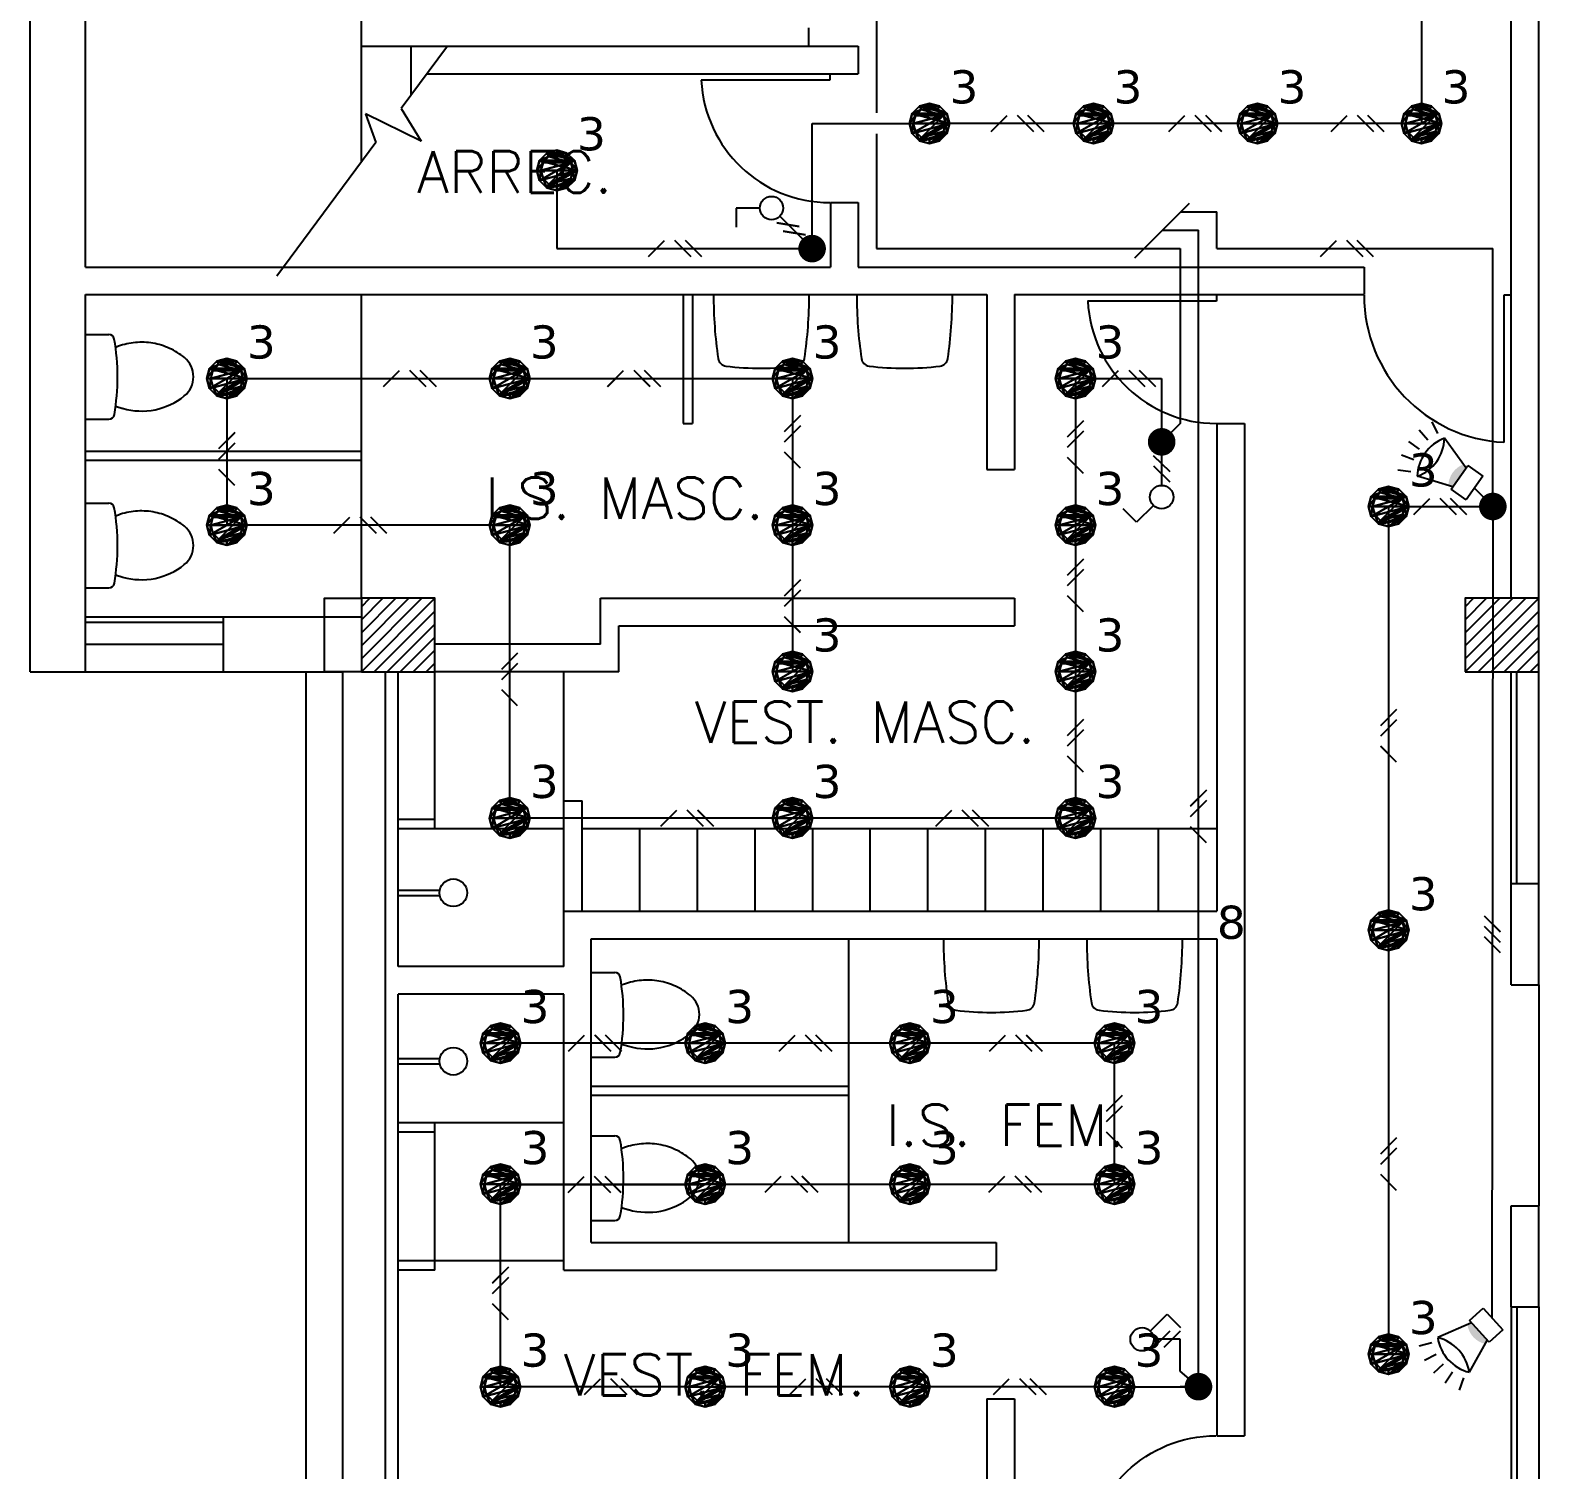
# Model space of a CAD drawing. Extents: x -8 to 729, y -363 to 534.
# Drawn here: x 393.83 to 402.03, y 18.32 to 26.14 of the extents above; entities that cross this region are included whole.
import ezdxf

# ---------------------------------------------------------------- set-up
doc = ezdxf.new("R2010")
doc.units = 0
doc.header["$LTSCALE"] = 0.8
doc.header["$MEASUREMENT"] = 0
doc.linetypes.add('HIDDEN', pattern=[0.375, 0.25, -0.125])
doc.layers.get('0').update_dxf_attribs({"color": 3, "linetype": 'CONTINUOUS'})
for name, color, linetype in [('0_FIOS', 3, 'CONTINUOUS'), ('0_ligações', 10, 'CONTINUOUS'), ('Desenho base', 7, 'CONTINUOUS'), ('FILAMENTOS', 4, 'CONTINUOUS'), ('ilum', 2, 'CONTINUOUS'), ('iluminação', 2, 'CONTINUOUS'), ('INTRR', 4, 'CONTINUOUS')]:
    doc.layers.add(name, color=color, linetype=linetype)
for name, color, linetype, true_color in [('DLX_BLD0_LUM', 7, 'CONTINUOUS', 0xffd400), ('DLX_BLD0_LUMKEY_IDX', 7, 'CONTINUOUS', 0x969696), ('DLX_BLD0_RESKEY_IDX', 7, 'CONTINUOUS', 0x707070)]:
    doc.layers.add(name, color=color, linetype=linetype, true_color=true_color)
doc.styles.add('ROMANS', font='romans', dxfattribs={"width": 0.9})
doc.styles.add('TableTextStyle', font='')
doc.styles.get('TableTextStyle').set_extended_font_data('VERDANA.TTF')

# ---------------------------------------------------------------- blocks, each defined once
blk = doc.blocks.new('PE')
for p, q in [((5, 0), (5, 100)), ((0, 0), (5, 0))]:
    blk.add_line(p, q)
blk.add_arc((0, 0), 100, 0, 87.134)
blk = doc.blocks.new('PD')
for p, q in [((-5, 0), (-5, 100)), ((0, 0), (-5, 0))]:
    blk.add_line(p, q)
blk.add_arc((0, 0), 100, 92.866, 180)
blk = doc.blocks.new('*X24')
at = {"color": 0}
for p, q in [((15.8, 29.8007), (16.1993, 30.2)), ((15.8, 29.8714), (16.1286, 30.2)), ((15.8, 29.9421), (16.0579, 30.2)), ((15.8, 30.0128), (15.9872, 30.2)), ((15.8, 30.0836), (15.9164, 30.2)), ((15.8, 30.1543), (15.8457, 30.2)), ((15.87, 29.8), (16.2, 30.13)), ((15.9407, 29.8), (16.2, 30.0593)), ((16.0114, 29.8), (16.2, 29.9886)), ((16.0821, 29.8), (16.2, 29.9179)), ((16.1528, 29.8), (16.2, 29.8472))]:
    blk.add_line(p, q, dxfattribs=at)
blk = doc.blocks.new('7369_2_0')
mesh = blk.add_polyface()
corners = [(-0.0875, 0, -0.03), (0.0758, 0.0437, -0.03), (-0.0758, -0.0437, -0.03), (0, -0.0875, -0.03), (0.0758, -0.0437, -0.03), (0.0437, -0.0758, -0.03), (-0.0437, -0.0758, -0.03), (0.0758, -0.0437, -0.03), (0, -0.0875, -0.03), (-0.0437, -0.0758, -0.03), (0.0875, 0, -0.03), (0.0758, -0.0437, -0.03), (-0.0437, -0.0758, -0.03), (0.0758, 0.0437, -0.03), (0.0875, 0, -0.03), (-0.0758, -0.0437, -0.03), (0.0758, 0.0437, -0.03), (-0.0437, -0.0758, -0.03), (-0.0758, 0.0437, -0.03), (0.0758, 0.0437, -0.03), (-0.0875, 0, -0.03), (-0.0437, 0.0758, -0.03), (0.0758, 0.0437, -0.03), (-0.0758, 0.0437, -0.03), (-0.0437, 0.0758, -0.03), (0.0437, 0.0758, -0.03), (0.0758, 0.0437, -0.03), (0.0437, 0.0758, -0.03), (-0.0437, 0.0758, -0.03), (0, 0.0875, -0.03)]
mesh.append_faces([[corners[k] for k in face] for face in [(0, 1, 2), (3, 4, 5), (6, 7, 8), (9, 10, 11), (12, 13, 14), (15, 16, 17), (18, 19, 20), (21, 22, 23), (24, 25, 26), (27, 28, 29)]])
blk = doc.blocks.new('7369_2_1')
mesh = blk.add_polyface()
corners = [(0.0944, -0.0545), (0.109, 0, -0.03), (0.109, 0), (0.109, 0, -0.03), (0.0944, -0.0545), (0.0944, -0.0545, -0.03), (0.109, 0), (0.0944, 0.0545, -0.03), (0.0944, 0.0545), (0.0944, 0.0545, -0.03), (0.109, 0), (0.109, 0, -0.03), (0.0944, 0.0545), (0.0545, 0.0944, -0.03), (0.0545, 0.0944), (0.0545, 0.0944, -0.03), (0.0944, 0.0545), (0.0944, 0.0545, -0.03), (0.0545, 0.0944), (0, 0.109, -0.03), (0, 0.109), (0, 0.109, -0.03), (0.0545, 0.0944), (0.0545, 0.0944, -0.03), (0, 0.109), (-0.0545, 0.0944, -0.03), (-0.0545, 0.0944), (-0.0545, 0.0944, -0.03), (0, 0.109), (0, 0.109, -0.03), (-0.0545, 0.0944), (-0.0944, 0.0545, -0.03), (-0.0944, 0.0545), (-0.0944, 0.0545, -0.03), (-0.0545, 0.0944), (-0.0545, 0.0944, -0.03), (-0.0944, 0.0545), (-0.109, 0, -0.03), (-0.109, 0), (-0.109, 0, -0.03), (-0.0944, 0.0545), (-0.0944, 0.0545, -0.03), (-0.109, 0), (-0.0944, -0.0545, -0.03), (-0.0944, -0.0545), (-0.0944, -0.0545, -0.03), (-0.109, 0), (-0.109, 0, -0.03), (-0.0944, -0.0545), (-0.0545, -0.0944, -0.03), (-0.0545, -0.0944), (-0.0545, -0.0944, -0.03), (-0.0944, -0.0545), (-0.0944, -0.0545, -0.03), (-0.0545, -0.0944), (0, -0.109, -0.03), (0, -0.109), (0, -0.109, -0.03), (-0.0545, -0.0944), (-0.0545, -0.0944, -0.03), (0, -0.109), (0.0545, -0.0944, -0.03), (0.0545, -0.0944), (0.0545, -0.0944, -0.03), (0, -0.109), (0, -0.109, -0.03), (0.0545, -0.0944), (0.0944, -0.0545, -0.03), (0.0944, -0.0545), (0.0944, -0.0545, -0.03), (0.0545, -0.0944), (0.0545, -0.0944, -0.03), (0.0944, -0.0545, -0.03), (0.0875, 0, -0.03), (0.109, 0, -0.03), (0.0437, 0.0758, -0.03), (0, 0.109, -0.03), (0.0545, 0.0944, -0.03), (0, 0.0875, -0.03), (0, 0.109, -0.03), (0.0437, 0.0758, -0.03), (0, 0.0875, -0.03), (-0.0545, 0.0944, -0.03), (0, 0.109, -0.03), (-0.0437, 0.0758, -0.03), (-0.0545, 0.0944, -0.03), (0, 0.0875, -0.03), (-0.0437, 0.0758, -0.03), (-0.0944, 0.0545, -0.03), (-0.0545, 0.0944, -0.03), (-0.0758, 0.0437, -0.03), (-0.0944, 0.0545, -0.03), (-0.0437, 0.0758, -0.03), (-0.0758, 0.0437, -0.03), (-0.109, 0, -0.03), (-0.0944, 0.0545, -0.03), (-0.0875, 0, -0.03), (-0.109, 0, -0.03), (-0.0758, 0.0437, -0.03), (-0.0875, 0, -0.03), (-0.0944, -0.0545, -0.03), (-0.109, 0, -0.03), (-0.0758, -0.0437, -0.03), (-0.0944, -0.0545, -0.03), (-0.0875, 0, -0.03), (-0.0758, -0.0437, -0.03), (-0.0545, -0.0944, -0.03), (-0.0944, -0.0545, -0.03), (-0.0437, -0.0758, -0.03), (-0.0545, -0.0944, -0.03), (-0.0758, -0.0437, -0.03), (0.0944, 0.0545, -0.03), (0.0437, 0.0758, -0.03), (0.0545, 0.0944, -0.03), (0.0944, 0.0545, -0.03), (0.0758, 0.0437, -0.03), (0.0437, 0.0758, -0.03), (0.109, 0, -0.03), (0.0758, 0.0437, -0.03), (0.0944, 0.0545, -0.03), (0.109, 0, -0.03), (0.0875, 0, -0.03), (0.0758, 0.0437, -0.03), (0.0944, -0.0545, -0.03), (0.0758, -0.0437, -0.03), (0.0875, 0, -0.03), (0.0545, -0.0944, -0.03), (0.0758, -0.0437, -0.03), (0.0944, -0.0545, -0.03), (0.0545, -0.0944, -0.03), (0.0437, -0.0758, -0.03), (0.0758, -0.0437, -0.03), (0, -0.109, -0.03), (0.0437, -0.0758, -0.03), (0.0545, -0.0944, -0.03), (0, -0.109, -0.03), (0, -0.0875, -0.03), (0.0437, -0.0758, -0.03), (-0.0545, -0.0944, -0.03), (0, -0.0875, -0.03), (0, -0.109, -0.03), (0, -0.0875, -0.03), (-0.0545, -0.0944, -0.03), (-0.0437, -0.0758, -0.03), (0.109, 0), (-0.0944, 0.0545), (-0.109, 0), (0.0944, -0.0545), (0, -0.109), (0.0545, -0.0944), (0.0944, -0.0545), (-0.0545, -0.0944), (0, -0.109), (0.109, 0), (-0.0545, -0.0944), (0.0944, -0.0545), (0.109, 0), (-0.0944, -0.0545), (-0.0545, -0.0944), (0.109, 0), (-0.109, 0), (-0.0944, -0.0545), (0.0944, 0.0545), (-0.0944, 0.0545), (0.109, 0), (0.0944, 0.0545), (-0.0545, 0.0944), (-0.0944, 0.0545), (0.0545, 0.0944), (-0.0545, 0.0944), (0.0944, 0.0545), (-0.0545, 0.0944), (0.0545, 0.0944), (0, 0.109)]
mesh.append_faces([[corners[k] for k in face] for face in [(0, 1, 2), (3, 4, 5), (6, 7, 8), (9, 10, 11), (12, 13, 14), (15, 16, 17), (18, 19, 20), (21, 22, 23), (24, 25, 26), (27, 28, 29), (30, 31, 32), (33, 34, 35), (36, 37, 38), (39, 40, 41), (42, 43, 44), (45, 46, 47), (48, 49, 50), (51, 52, 53), (54, 55, 56), (57, 58, 59), (60, 61, 62), (63, 64, 65), (66, 67, 68), (69, 70, 71), (72, 73, 74), (75, 76, 77), (78, 79, 80), (81, 82, 83), (84, 85, 86), (87, 88, 89), (90, 91, 92), (93, 94, 95), (96, 97, 98), (99, 100, 101), (102, 103, 104), (105, 106, 107), (108, 109, 110), (111, 112, 113), (114, 115, 116), (117, 118, 119), (120, 121, 122), (123, 124, 125), (126, 127, 128), (129, 130, 131), (132, 133, 134), (135, 136, 137), (138, 139, 140), (141, 142, 143), (144, 145, 146), (147, 148, 149), (150, 151, 152), (153, 154, 155), (156, 157, 158), (159, 160, 161), (162, 163, 164), (165, 166, 167), (168, 169, 170), (171, 172, 173)]])
blk = doc.blocks.new('zz')
blk.add_hatch(color=2).paths.add_polyline_path([(1.64, 0.94), (1.33, 0.84), (1.33, -0.84), (1.64, -0.94, 0.311504)])
at = {"color": 4}
for p, q in [((1.33, 0.84), (3.86, 1.69)), ((1.33, -0.84), (3.86, -1.69))]:
    blk.add_line(p, q, dxfattribs=at)
at = {"color": 2}
for p, q in [((4.44, 1.7), (5.28, 2.15)), ((4.76, 0.87), (5.68, 1.11)), ((0, 1.05), (1.33, 1.05)), ((0, -1.05), (0, 1.05)), ((1.33, 1.05), (1.33, -1.05)), ((1.33, -1.05), (0, -1.05)), ((4.76, -0.87), (5.68, -1.11)), ((4.87, 0), (5.82, 0)), ((4.44, -1.7), (5.28, -2.15))]:
    blk.add_line(p, q, dxfattribs=at)
at = {"color": 4}
for centre, start, end in [((6.42, 0), 146.4934, 213.5066), ((1.31, 0), 326.4934, 33.5066)]:
    blk.add_arc(centre, 3.07, start, end, dxfattribs=at)
blk = doc.blocks.new('2F')
at = {"layer": '0_FIOS'}
for p, q in [((-0.24, -0.78), (-1.8, 0.78)), ((0.78, -0.78), (-0.78, 0.78))]:
    blk.add_line(p, q, dxfattribs=at)
blk = doc.blocks.new('FIOS')
at = {"layer": '0_FIOS'}
for p, q in [((-1.25, -0.78), (-2.81, 0.78)), ((-0.24, -0.78), (-1.8, 0.78)), ((0.78, -0.78), (-0.78, 0.78))]:
    blk.add_line(p, q, dxfattribs=at)
blk = doc.blocks.new('MONO')
at = {"layer": '0_FIOS'}
for p, q in [((-3.36, -0.78), (-1.8, 0.78)), ((0.78, -0.78), (-0.78, 0.78)), ((1.8, -0.78), (0.24, 0.78))]:
    blk.add_line(p, q, dxfattribs=at)

msp = doc.modelspace()

# ---------------------------------------------------------------- linework, layer by layer
at = {"layer": 'Desenho base', "color": 7}
for p, q in [((393.8293, 22.6556), (393.8293, 28.0556)), ((394.1293, 24.8556), (394.1293, 28.0556)), ((401.8793, 23.0556), (401.8793, 27.6556)), ((402.0293, 23.0556), (402.0293, 27.6556)), ((395.6293, 26.0556), (395.6293, 26.4556)), ((395.6293, 26.0556), (396.0979, 26.0556)), ((396.0979, 26.0556), (395.8457, 25.7162)), ((396.0979, 26.0556), (398.3293, 26.0556)), ((398.3293, 26.0556), (398.3293, 25.9056)), ((395.9864, 25.9056), (398.3293, 25.9056)), ((395.6516, 25.687), (395.7084, 25.5316)), ((395.9542, 25.5391), (395.6516, 25.687)), ((395.8457, 25.7162), (395.9542, 25.5391)), ((395.7084, 25.5316), (395.1691, 24.8062)), ((398.1793, 25.2056), (398.3293, 25.2056)), ((398.1793, 25.2056), (398.1793, 24.8556)), ((398.3293, 25.2056), (398.3293, 24.8556)), ((394.1293, 24.8556), (398.1793, 24.8556)), ((398.3293, 24.8556), (401.0793, 24.8556)), ((401.0793, 24.8556), (401.0793, 24.7056)), ((394.1293, 22.6556), (394.1293, 24.7056)), ((394.1293, 24.7056), (399.0293, 24.7056)), ((395.6293, 23.0556), (395.6293, 24.7056)), ((397.3793, 24.7056), (397.3793, 24.0056)), ((397.4293, 24.7056), (397.4293, 24.0056)), ((399.0293, 24.7056), (399.0293, 23.7556)), ((399.1793, 24.7056), (401.0793, 24.7056)), ((399.1793, 24.7056), (399.1793, 23.7556)), ((397.3793, 24.0056), (397.4293, 24.0056)), ((400.2793, 24.0056), (400.4293, 24.0056)), ((400.2793, 24.0056), (400.2793, 21.3556)), ((400.4293, 24.0056), (400.4293, 18.5056)), ((394.1293, 23.8556), (395.6293, 23.8556)), ((394.1293, 23.8056), (395.6293, 23.8056)), ((399.0293, 23.7556), (399.1793, 23.7556)), ((396.0293, 23.0556), (395.6293, 23.0556)), ((395.6293, 23.0556), (395.6293, 22.6556)), ((396.0293, 22.6556), (396.0293, 23.0556)), ((396.9293, 23.0556), (399.1793, 23.0556)), ((396.9293, 22.8056), (396.9293, 23.0556)), ((399.1793, 23.0556), (399.1793, 22.9056)), ((402.0293, 23.0556), (401.6293, 23.0556)), ((401.6293, 23.0556), (401.6293, 22.6556)), ((402.0293, 22.6556), (402.0293, 23.0556)), ((394.1293, 22.9556), (394.8793, 22.9556)), ((394.1293, 22.9256), (394.8793, 22.9256)), ((394.8793, 22.9556), (395.6293, 22.9556)), ((394.8793, 22.6556), (394.8793, 22.9556)), ((397.0293, 22.6556), (397.0293, 22.9056)), ((397.0293, 22.9056), (399.1793, 22.9056)), ((394.1293, 22.8056), (394.8793, 22.8056)), ((396.9293, 22.8056), (396.0293, 22.8056)), ((393.8293, 22.6556), (394.1293, 22.6556)), ((394.1293, 22.6556), (394.8793, 22.6556)), ((394.8793, 22.6556), (395.5293, 22.6556)), ((395.3293, 18.0556), (395.3293, 22.6556)), ((395.5293, 18.0556), (395.5293, 22.6556)), ((395.6293, 22.6556), (396.0293, 22.6556)), ((395.7601, 18.0556), (395.7601, 22.6556)), ((395.8293, 21.0556), (395.8293, 22.6556)), ((396.0293, 21.8056), (396.0293, 22.6556)), ((397.0293, 22.6556), (396.0293, 22.6556)), ((396.7293, 21.9556), (396.7293, 22.6556)), ((401.6293, 22.6556), (402.0293, 22.6556)), ((401.8793, 21.5056), (401.8793, 22.6556)), ((401.9093, 21.5056), (401.9093, 22.6556)), ((402.0293, 21.5056), (402.0293, 22.6556)), ((396.7293, 21.9556), (396.8293, 21.9556)), ((396.7293, 21.3556), (396.7293, 21.9556)), ((396.8293, 21.3556), (396.8293, 21.9556)), ((395.8293, 21.8556), (396.0293, 21.8556)), ((395.8293, 21.8056), (396.0293, 21.8056)), ((396.0293, 21.8056), (396.7293, 21.8056)), ((396.8293, 21.8056), (400.2793, 21.8056)), ((397.1426, 21.3556), (397.1426, 21.8056)), ((397.4559, 21.3556), (397.4559, 21.8056)), ((397.7692, 21.3556), (397.7692, 21.8056)), ((398.0825, 21.3556), (398.0825, 21.8056)), ((398.3958, 21.3556), (398.3958, 21.8056)), ((398.7091, 21.3556), (398.7091, 21.8056)), ((399.0224, 21.3556), (399.0224, 21.8056)), ((399.3357, 21.3556), (399.3357, 21.8056)), ((399.649, 21.3556), (399.649, 21.8056)), ((399.9623, 21.3556), (399.9623, 21.8056)), ((401.8793, 20.9556), (401.8793, 21.5056)), ((401.8793, 21.5056), (402.0293, 21.5056)), ((402.0293, 20.9556), (402.0293, 21.5056)), ((395.8293, 21.4706), (396.0558, 21.4706)), ((395.8293, 21.4406), (396.0558, 21.4406)), ((396.7293, 21.0556), (396.7293, 21.3556)), ((396.7293, 21.3556), (400.2793, 21.3556)), ((396.8793, 19.5556), (396.8793, 21.2056)), ((396.8793, 21.2056), (400.2793, 21.2056)), ((398.2793, 19.5556), (398.2793, 21.2056)), ((400.2793, 21.2056), (400.2793, 18.5056)), ((396.7293, 21.0556), (395.8293, 21.0556)), ((401.8793, 20.9556), (402.0293, 20.9556)), ((402.0293, 20.9556), (402.0293, 19.7556)), ((396.7293, 20.9056), (395.8293, 20.9056)), ((395.8293, 18.0556), (395.8293, 20.9056)), ((396.7293, 19.4056), (396.7293, 20.9056)), ((395.8293, 20.5556), (396.0558, 20.5556)), ((395.8293, 20.5256), (396.0558, 20.5256)), ((396.8793, 20.4056), (398.2793, 20.4056)), ((396.8793, 20.3556), (398.2793, 20.3556)), ((396.7293, 20.2056), (395.8293, 20.2056)), ((396.0293, 19.4056), (396.0293, 20.2056)), ((396.0293, 20.1556), (395.8293, 20.1556)), ((401.8793, 19.7556), (402.0293, 19.7556)), ((401.8793, 19.2056), (401.8793, 19.7556)), ((402.0293, 19.2056), (402.0293, 19.7556)), ((396.8793, 19.5556), (399.0793, 19.5556)), ((399.0793, 19.5556), (399.0793, 19.4056)), ((396.7293, 19.4556), (395.8293, 19.4556)), ((396.0293, 19.4056), (395.8293, 19.4056)), ((396.7293, 19.4056), (399.0793, 19.4056)), ((401.8793, 19.2056), (402.0293, 19.2056)), ((401.8793, 19.2056), (401.8793, 18.0556)), ((401.9093, 19.2056), (401.9093, 18.0556)), ((402.0293, 19.2056), (402.0293, 18.0556)), ((399.0293, 18.7056), (399.0293, 17.8056)), ((399.0293, 18.7056), (399.1793, 18.7056)), ((399.1793, 18.7056), (399.1793, 17.8056)), ((400.2793, 18.5056), (400.4293, 18.5056))]:
    msp.add_line(p, q, dxfattribs=at)
at = {"layer": 'Desenho base', "color": 7, "linetype": 'HIDDEN'}
msp.add_line((398.0593, 26.4556), (398.0593, 26.0556), dxfattribs=at)
at = {"layer": 'Desenho base', "color": 7, "linetype": 'Continuous'}
for p, q in [((395.6293, 25.4252), (395.6293, 26.0556)), ((395.8993, 25.7884), (395.8993, 26.0556)), ((394.1293, 24.4887), (394.2569, 24.4887)), ((394.3545, 24.4381), (394.3429, 24.4353)), ((394.3662, 24.4404), (394.3545, 24.4381)), ((394.3779, 24.4425), (394.3662, 24.4404)), ((394.3897, 24.4441), (394.3779, 24.4425)), ((394.4015, 24.4453), (394.3897, 24.4441)), ((394.4134, 24.4462), (394.4015, 24.4453)), ((394.4252, 24.4467), (394.4134, 24.4462)), ((394.4371, 24.4468), (394.4252, 24.4467)), ((394.449, 24.4465), (394.4371, 24.4468)), ((394.4609, 24.4458), (394.449, 24.4465)), ((394.4728, 24.4448), (394.4609, 24.4458)), ((394.4846, 24.4434), (394.4728, 24.4448)), ((394.4963, 24.4415), (394.4846, 24.4434)), ((394.508, 24.4393), (394.4963, 24.4415)), ((394.5196, 24.4368), (394.508, 24.4393)), ((394.5312, 24.4338), (394.5196, 24.4368)), ((394.2977, 24.4205), (394.2934, 24.4187)), ((394.3088, 24.4248), (394.2977, 24.4205)), ((394.3201, 24.4286), (394.3088, 24.4248)), ((394.3315, 24.4322), (394.3201, 24.4286)), ((394.3429, 24.4353), (394.3315, 24.4322)), ((394.5426, 24.4305), (394.5312, 24.4338)), ((394.5539, 24.4268), (394.5426, 24.4305)), ((394.5651, 24.4228), (394.5539, 24.4268)), ((394.5761, 24.4184), (394.5651, 24.4228)), ((394.587, 24.4136), (394.5761, 24.4184)), ((394.5978, 24.4085), (394.587, 24.4136)), ((394.6084, 24.403), (394.5978, 24.4085)), ((394.6187, 24.3973), (394.6084, 24.403)), ((394.6289, 24.3911), (394.6187, 24.3973)), ((394.6389, 24.3847), (394.6289, 24.3911)), ((394.6487, 24.3779), (394.6389, 24.3847)), ((394.6583, 24.3708), (394.6487, 24.3779)), ((394.6676, 24.3634), (394.6583, 24.3708)), ((394.1293, 24.0287), (394.2572, 24.0287)), ((394.2938, 24.0994), (394.3335, 24.0874)), ((394.1293, 23.5721), (394.2569, 23.5721)), ((394.2977, 23.5039), (394.2934, 23.5021)), ((394.3088, 23.5082), (394.2977, 23.5039)), ((394.3201, 23.512), (394.3088, 23.5082)), ((394.3315, 23.5156), (394.3201, 23.512)), ((394.3429, 23.5187), (394.3315, 23.5156)), ((394.3545, 23.5215), (394.3429, 23.5187)), ((394.3662, 23.5238), (394.3545, 23.5215)), ((394.3779, 23.5259), (394.3662, 23.5238)), ((394.3897, 23.5275), (394.3779, 23.5259)), ((394.4015, 23.5287), (394.3897, 23.5275)), ((394.4134, 23.5296), (394.4015, 23.5287)), ((394.4252, 23.5301), (394.4134, 23.5296)), ((394.4371, 23.5302), (394.4252, 23.5301)), ((394.449, 23.5299), (394.4371, 23.5302)), ((394.4609, 23.5292), (394.449, 23.5299)), ((394.4728, 23.5282), (394.4609, 23.5292)), ((394.4846, 23.5268), (394.4728, 23.5282)), ((394.4963, 23.5249), (394.4846, 23.5268)), ((394.508, 23.5227), (394.4963, 23.5249)), ((394.5196, 23.5202), (394.508, 23.5227)), ((394.5312, 23.5172), (394.5196, 23.5202)), ((394.5426, 23.5139), (394.5312, 23.5172)), ((394.5539, 23.5102), (394.5426, 23.5139)), ((394.5651, 23.5062), (394.5539, 23.5102)), ((394.5761, 23.5018), (394.5651, 23.5062)), ((394.587, 23.497), (394.5761, 23.5018)), ((394.5978, 23.4919), (394.587, 23.497)), ((394.6084, 23.4864), (394.5978, 23.4919)), ((394.6187, 23.4807), (394.6084, 23.4864)), ((394.6289, 23.4745), (394.6187, 23.4807)), ((394.6389, 23.4681), (394.6289, 23.4745)), ((394.6487, 23.4613), (394.6389, 23.4681)), ((394.6583, 23.4542), (394.6487, 23.4613)), ((394.6676, 23.4468), (394.6583, 23.4542)), ((394.2938, 23.1828), (394.3335, 23.1708)), ((394.1293, 23.1121), (394.2572, 23.1121)), ((396.8793, 21.023), (397.0069, 21.023)), ((397.0477, 20.9548), (397.0434, 20.953)), ((397.0588, 20.9591), (397.0477, 20.9548)), ((397.0701, 20.9629), (397.0588, 20.9591)), ((397.0815, 20.9665), (397.0701, 20.9629)), ((397.0929, 20.9696), (397.0815, 20.9665)), ((397.1045, 20.9724), (397.0929, 20.9696)), ((397.1162, 20.9747), (397.1045, 20.9724)), ((397.1279, 20.9768), (397.1162, 20.9747)), ((397.1397, 20.9784), (397.1279, 20.9768)), ((397.1515, 20.9796), (397.1397, 20.9784)), ((397.1634, 20.9805), (397.1515, 20.9796)), ((397.1752, 20.981), (397.1634, 20.9805)), ((397.1871, 20.9811), (397.1752, 20.981)), ((397.199, 20.9808), (397.1871, 20.9811)), ((397.2109, 20.9801), (397.199, 20.9808)), ((397.2228, 20.9791), (397.2109, 20.9801)), ((397.2346, 20.9777), (397.2228, 20.9791)), ((397.2463, 20.9758), (397.2346, 20.9777)), ((397.258, 20.9736), (397.2463, 20.9758)), ((397.2696, 20.9711), (397.258, 20.9736)), ((397.2812, 20.9681), (397.2696, 20.9711)), ((397.2926, 20.9648), (397.2812, 20.9681)), ((397.3039, 20.9611), (397.2926, 20.9648)), ((397.3151, 20.9571), (397.3039, 20.9611)), ((397.3261, 20.9527), (397.3151, 20.9571)), ((397.337, 20.9479), (397.3261, 20.9527)), ((397.3478, 20.9428), (397.337, 20.9479)), ((397.3584, 20.9373), (397.3478, 20.9428)), ((397.3687, 20.9316), (397.3584, 20.9373)), ((397.3789, 20.9254), (397.3687, 20.9316)), ((397.3889, 20.919), (397.3789, 20.9254)), ((397.3987, 20.9122), (397.3889, 20.919)), ((397.4083, 20.9051), (397.3987, 20.9122)), ((397.4176, 20.8977), (397.4083, 20.9051)), ((397.0438, 20.6337), (397.0835, 20.6217)), ((396.8793, 20.563), (397.0072, 20.563)), ((396.8793, 20.135), (397.0069, 20.135)), ((397.1397, 20.0904), (397.1279, 20.0888)), ((397.1515, 20.0916), (397.1397, 20.0904)), ((397.1634, 20.0925), (397.1515, 20.0916)), ((397.1752, 20.093), (397.1634, 20.0925)), ((397.1871, 20.0931), (397.1752, 20.093)), ((397.199, 20.0928), (397.1871, 20.0931)), ((397.2109, 20.0921), (397.199, 20.0928)), ((397.2228, 20.0911), (397.2109, 20.0921)), ((397.2346, 20.0897), (397.2228, 20.0911)), ((397.0477, 20.0668), (397.0434, 20.065)), ((397.0588, 20.0711), (397.0477, 20.0668)), ((397.0701, 20.0749), (397.0588, 20.0711)), ((397.0815, 20.0785), (397.0701, 20.0749)), ((397.0929, 20.0816), (397.0815, 20.0785)), ((397.1045, 20.0844), (397.0929, 20.0816)), ((397.1162, 20.0867), (397.1045, 20.0844)), ((397.1279, 20.0888), (397.1162, 20.0867)), ((397.2463, 20.0878), (397.2346, 20.0897)), ((397.258, 20.0856), (397.2463, 20.0878)), ((397.2696, 20.0831), (397.258, 20.0856)), ((397.2812, 20.0801), (397.2696, 20.0831)), ((397.2926, 20.0768), (397.2812, 20.0801)), ((397.3039, 20.0731), (397.2926, 20.0768)), ((397.3151, 20.0691), (397.3039, 20.0731)), ((397.3261, 20.0647), (397.3151, 20.0691)), ((397.337, 20.0599), (397.3261, 20.0647)), ((397.3478, 20.0548), (397.337, 20.0599)), ((397.3584, 20.0493), (397.3478, 20.0548)), ((397.3687, 20.0436), (397.3584, 20.0493)), ((397.3789, 20.0374), (397.3687, 20.0436)), ((397.3889, 20.031), (397.3789, 20.0374)), ((397.3987, 20.0242), (397.3889, 20.031)), ((397.4083, 20.0171), (397.3987, 20.0242)), ((397.4176, 20.0097), (397.4083, 20.0171)), ((397.0438, 19.7457), (397.0835, 19.7337)), ((396.8793, 19.675), (397.0072, 19.675))]:
    msp.add_line(p, q, dxfattribs=at)
at = {"layer": 'Desenho base', "color": 7}
msp.add_lwpolyline([(395.6293, 22.6556), (395.4293, 22.6556), (395.4293, 23.0556), (395.6293, 23.0556)], dxfattribs=at)
for points in [[(395.6293, 22.6556), (396.0293, 22.6556), (396.0293, 23.0556), (395.6293, 23.0556)], [(401.6293, 22.6556), (402.0293, 22.6556), (402.0293, 23.0556), (401.6293, 23.0556)]]:
    msp.add_lwpolyline(points, close=True, dxfattribs=at)
for centre in [(396.1293, 21.4556), (396.1293, 20.5406)]:
    msp.add_circle(centre, 0.075, dxfattribs=at)
at = {"layer": 'Desenho base', "color": 7, "linetype": 'Continuous'}
for centre, radius, start, end in [((399.9434, 24.7056), 2.4, 180, 188.3281), ((395.6634, 24.7056), 2.4, 351.6718, 0), ((400.7221, 24.7056), 2.4, 180, 188.3281), ((396.4421, 24.7056), 2.4, 351.6718, 0), ((394.2569, 24.4587), 0.03, 9.8919, 90), ((393.1043, 24.2577), 1.2, 350.2069, 9.8919), ((394.5825, 24.2596), 0.1341, 309.06174, 50.66729), ((397.6162, 24.3649), 0.048, 188.3282, 263.0723), ((397.9906, 24.3649), 0.048, 276.9277, 351.6718), ((398.3949, 24.3649), 0.048, 188.3282, 263.0723), ((398.7693, 24.3649), 0.048, 276.9277, 351.6718), ((397.8034, 25.9056), 1.6, 263.0723, 276.9277), ((398.5821, 25.9056), 1.6, 263.0723, 276.9277), ((394.4351, 24.4413), 0.3681, 253.7367, 309.0617), ((394.2572, 24.0587), 0.03, 270, 350.207), ((394.2569, 23.5421), 0.03, 9.8919, 90), ((393.1043, 23.3411), 1.2, 350.2069, 9.8919), ((394.5825, 23.343), 0.1341, 309.06174, 50.66729), ((394.4351, 23.5247), 0.3681, 253.7367, 309.0617), ((394.2572, 23.1421), 0.03, 270, 350.207), ((401.1934, 21.2056), 2.4, 180, 188.3281), ((396.9134, 21.2056), 2.4, 351.6718, 0), ((401.9721, 21.2056), 2.4, 180, 188.3281), ((397.6921, 21.2056), 2.4, 351.6718, 0), ((397.0069, 20.993), 0.03, 9.8919, 90), ((395.8543, 20.792), 1.2, 350.2069, 9.8919), ((397.3325, 20.7939), 0.1341, 309.06174, 50.66729), ((398.8662, 20.8649), 0.048, 188.3282, 263.0723), ((399.2406, 20.8649), 0.048, 276.9277, 351.6718), ((399.6449, 20.8649), 0.048, 188.3282, 263.0723), ((400.0193, 20.8649), 0.048, 276.9277, 351.6718), ((399.0534, 22.4056), 1.6, 263.0723, 276.9277), ((399.8321, 22.4056), 1.6, 263.0723, 276.9277), ((397.1851, 20.9756), 0.3681, 253.7367, 309.0617), ((397.0072, 20.593), 0.03, 270, 350.207), ((397.0069, 20.105), 0.03, 9.8919, 90), ((395.8543, 19.904), 1.2, 350.2069, 9.8919), ((397.3325, 19.9059), 0.1341, 309.06174, 50.66729), ((397.1851, 20.0876), 0.3681, 253.7367, 309.0617), ((397.0072, 19.705), 0.03, 270, 350.207)]:
    msp.add_arc(centre, radius, start, end, dxfattribs=at)
at = {"layer": 'ilum'}
for p, q in [((398.4293, 27.9056, 0.1549), (398.4293, 25.6928, 1.4515)), ((401.3918, 27.1956, 2.8), (401.3918, 25.6356, 2.8)), ((399.0524, 25.5923, 2.8), (399.1391, 25.679, 2.8)), ((399.1956, 25.679, 2.8), (399.2823, 25.5923, 2.8)), ((399.2522, 25.679, 2.8), (399.3389, 25.5923, 2.8)), ((400.0189, 25.5923, 2.8), (400.1056, 25.679, 2.8)), ((400.1621, 25.679, 2.8), (400.2488, 25.5923, 2.8)), ((400.2187, 25.679, 2.8), (400.3054, 25.5923, 2.8)), ((400.9003, 25.5923, 2.8), (400.987, 25.679, 2.8)), ((401.0436, 25.679, 2.8), (401.1303, 25.5923, 2.8)), ((401.1002, 25.679, 2.8), (401.1869, 25.5923, 2.8)), ((398.0793, 24.9556), (398.0793, 25.6356)), ((398.0793, 25.6356), (398.7168, 25.6356, 2.8)), ((401.3918, 25.6356, 2.8), (398.7168, 25.6356, 2.8)), ((398.4293, 25.5784, 1.4515), (398.4293, 24.9556)), ((396.6926, 25.3806, 2.8), (396.6926, 24.9556)), ((400.1289, 25.2003), (399.8315, 24.9029)), ((397.8885, 25.0956), (398.0095, 25.0761)), ((398.0793, 24.9556), (397.9039, 25.131)), ((400.0842, 25.1556), (400.2793, 25.1556)), ((400.2793, 24.9556), (400.2793, 25.1556)), ((397.9216, 25.0498), (398.0427, 25.0303)), ((399.9842, 25.0556), (400.1793, 25.0556)), ((400.1793, 18.7723), (400.1793, 25.0556)), ((396.6926, 24.9556), (398.0793, 24.9556)), ((397.1908, 24.9123), (397.2775, 24.999)), ((397.3341, 24.999), (397.4208, 24.9123)), ((397.3907, 24.999), (397.4773, 24.9123)), ((398.4293, 24.9556), (400.0793, 24.9556)), ((400.0793, 24.9556), (400.0793, 24.0056, 2.8)), ((400.2793, 24.9556), (401.7793, 24.9556)), ((400.8427, 24.9123), (400.9294, 24.999)), ((400.9859, 24.999), (401.0726, 24.9123)), ((401.0425, 24.999), (401.1292, 24.9123)), ((401.7793, 23.5543), (401.7793, 24.9556)), ((400.1793, 24.0056, 2.8), (400.1793, 24.8556)), ((395.7498, 24.206, 2.8), (395.8365, 24.2927, 2.8)), ((395.8931, 24.2927, 2.8), (395.9798, 24.206, 2.8)), ((395.9496, 24.2927, 2.8), (396.0363, 24.206, 2.8)), ((396.9683, 24.206, 2.8), (397.055, 24.2927, 2.8)), ((397.1115, 24.2927, 2.8), (397.1982, 24.206, 2.8)), ((397.1681, 24.2927, 2.8), (397.2548, 24.206, 2.8)), ((399.6586, 24.206, 2.8), (399.7453, 24.2927, 2.8)), ((399.8019, 24.2927, 2.8), (399.8886, 24.206, 2.8)), ((399.8584, 24.2927, 2.8), (399.9451, 24.206, 2.8)), ((394.898, 24.2494, 2.8), (397.973, 24.2494, 2.8)), ((394.898, 24.2494, 2.8), (394.898, 23.4535, 2.8)), ((397.973, 24.2494, 2.8), (397.973, 22.6577, 2.8)), ((399.5105, 24.2494, 2.8), (399.5105, 21.8619, 2.8)), ((399.5105, 24.2494, 2.8), (399.9793, 24.2494, 2.8)), ((399.9793, 24.2494, 2.8), (399.9793, 23.9056, 2.8)), ((397.9297, 23.9623, 2.8), (398.0164, 24.049, 2.8)), ((394.8547, 23.8688, 2.8), (394.9414, 23.9555, 2.8)), ((397.9297, 23.9057, 2.8), (398.0164, 23.9924, 2.8)), ((399.4672, 23.9331, 2.8), (399.5539, 24.0198, 2.8)), ((399.4672, 23.8766, 2.8), (399.5539, 23.9633, 2.8)), ((400.0793, 24.0056, 2.8), (399.9793, 23.9056, 2.8)), ((394.8547, 23.8123, 2.8), (394.9414, 23.899, 2.8)), ((399.9793, 23.9056, 2.8), (399.9793, 23.6691, 2.8)), ((398.0164, 23.7624, 2.8), (397.9297, 23.8491, 2.8)), ((399.5539, 23.7333, 2.8), (399.4672, 23.82, 2.8)), ((399.9352, 23.8299, 2.8), (400.0234, 23.7448, 2.8)), ((394.9414, 23.669, 2.8), (394.8547, 23.7557, 2.8)), ((399.9362, 23.7734, 2.8), (400.0244, 23.6883, 2.8)), ((401.7793, 23.5543), (401.6793, 23.6543)), ((401.2131, 23.5543, 2.8), (401.2131, 18.9491, 2.8)), ((401.2131, 23.5543, 2.8), (401.7793, 23.5543)), ((401.3501, 23.5109, 1.1998), (401.4368, 23.5976, 1.1998)), ((401.4933, 23.5976, 1.1998), (401.58, 23.5109, 1.1998)), ((401.5499, 23.5976, 1.1998), (401.6366, 23.5109, 1.1998)), ((401.7793, 23.5543), (401.7793, 23.3129)), ((396.4355, 23.4535, 2.8), (394.898, 23.4535, 2.8)), ((395.4802, 23.4102, 2.8), (395.5669, 23.4969, 2.8)), ((395.6234, 23.4969, 2.8), (395.7101, 23.4102, 2.8)), ((395.68, 23.4969, 2.8), (395.7667, 23.4102, 2.8)), ((396.4355, 21.8619, 2.8), (396.4355, 23.4535, 2.8)), ((401.7793, 23.3129), (401.7744, 19.1462)), ((399.4672, 23.1817, 2.8), (399.5539, 23.2684, 2.8)), ((399.4672, 23.1252, 2.8), (399.5539, 23.2119, 2.8)), ((397.9297, 23.0688, 2.8), (398.0164, 23.1555, 2.8)), ((397.9297, 23.0123, 2.8), (398.0164, 23.099, 2.8)), ((399.5539, 22.9819, 2.8), (399.4672, 23.0686, 2.8)), ((398.0164, 22.869, 2.8), (397.9297, 22.9557, 2.8)), ((396.3922, 22.6709, 2.8), (396.4789, 22.7576, 2.8)), ((396.3922, 22.6143, 2.8), (396.4789, 22.701, 2.8)), ((396.4789, 22.4711, 2.8), (396.3922, 22.5578, 2.8)), ((399.4672, 22.3109, 2.8), (399.5539, 22.3976, 2.8)), ((401.1697, 22.3645, 2.8), (401.2564, 22.4512, 2.8)), ((401.1697, 22.308, 2.8), (401.2564, 22.3947, 2.8)), ((399.4672, 22.2543, 2.8), (399.5539, 22.341, 2.8)), ((401.2564, 22.1647, 2.8), (401.1697, 22.2514, 2.8)), ((399.5539, 22.1111, 2.8), (399.4672, 22.1978, 2.8)), ((400.1359, 21.9272), (400.2226, 22.0138)), ((397.2574, 21.8185, 2.8), (397.3441, 21.9052, 2.8)), ((397.4007, 21.9052, 2.8), (397.4874, 21.8185, 2.8)), ((397.4572, 21.9052, 2.8), (397.5439, 21.8185, 2.8)), ((398.7516, 21.8185, 2.8), (398.8383, 21.9052, 2.8)), ((398.8949, 21.9052, 2.8), (398.9816, 21.8185, 2.8)), ((398.9514, 21.9052, 2.8), (399.0381, 21.8185, 2.8)), ((400.1359, 21.8706), (400.2226, 21.9573)), ((399.5105, 21.8619, 2.8), (396.4355, 21.8619, 2.8)), ((400.2226, 21.7273), (400.1359, 21.814)), ((396.756, 20.5956, 2.8), (396.8427, 20.6823, 2.8)), ((396.8993, 20.6823, 2.8), (396.986, 20.5956, 2.8)), ((396.9558, 20.6823, 2.8), (397.0425, 20.5956, 2.8)), ((397.9003, 20.5956, 2.8), (397.987, 20.6823, 2.8)), ((398.0435, 20.6823, 2.8), (398.1302, 20.5956, 2.8)), ((398.1001, 20.6823, 2.8), (398.1868, 20.5956, 2.8)), ((399.0439, 20.5956, 2.8), (399.1306, 20.6823, 2.8)), ((399.1872, 20.6823, 2.8), (399.2738, 20.5956, 2.8)), ((399.2437, 20.6823, 2.8), (399.3304, 20.5956, 2.8)), ((397.4997, 20.6389, 2.8), (396.3855, 20.6389, 2.8)), ((399.723, 20.6389, 2.8), (397.498, 20.6389, 2.8)), ((399.723, 19.8723, 2.8), (399.723, 20.6389, 2.8)), ((399.6797, 20.2688, 2.8), (399.7664, 20.3555, 2.8)), ((399.6797, 20.2123, 2.8), (399.7664, 20.299, 2.8)), ((399.7664, 20.069, 2.8), (399.6797, 20.1557, 2.8)), ((401.1697, 20.038, 2.8), (401.2564, 20.1247, 2.8)), ((401.1697, 19.9815, 2.8), (401.2564, 20.0682, 2.8)), ((396.3833, 19.8723, 2.8), (399.723, 19.8723, 2.8)), ((396.3833, 19.8707), (397.498, 19.8707)), ((396.3855, 18.7723, 2.8), (396.3855, 19.8723, 2.8)), ((396.7541, 19.8274), (396.8408, 19.9141)), ((396.8973, 19.9141), (396.984, 19.8274)), ((396.9539, 19.9141), (397.0406, 19.8274)), ((397.8246, 19.8289, 2.8), (397.9113, 19.9156, 2.8)), ((397.9679, 19.9156, 2.8), (398.0546, 19.8289, 2.8)), ((398.0244, 19.9156, 2.8), (398.1111, 19.8289, 2.8)), ((399.04, 19.8289, 2.8), (399.1267, 19.9156, 2.8)), ((399.1833, 19.9156, 2.8), (399.2699, 19.8289, 2.8)), ((399.2398, 19.9156, 2.8), (399.3265, 19.8289, 2.8)), ((401.2564, 19.8382, 2.8), (401.1697, 19.9249, 2.8)), ((396.3422, 19.3355, 2.8), (396.4289, 19.4222, 2.8)), ((396.3422, 19.2789, 2.8), (396.4289, 19.3656, 2.8)), ((396.4289, 19.1357, 2.8), (396.3422, 19.2224, 2.8)), ((400.0793, 19.0299), (399.9363, 19.0299)), ((399.9364, 18.9865), (400.0231, 19.0732)), ((399.993, 18.9865), (400.0797, 19.0732)), ((400.0793, 18.8563), (400.0793, 19.0299)), ((396.8426, 18.7289, 2.8), (396.9293, 18.8156, 2.8)), ((396.9859, 18.8156, 2.8), (397.0726, 18.7289, 2.8)), ((397.0425, 18.8156, 2.8), (397.1291, 18.7289, 2.8)), ((397.9585, 18.7289, 2.8), (398.0452, 18.8156, 2.8)), ((398.1018, 18.8156, 2.8), (398.1885, 18.7289, 2.8)), ((398.1583, 18.8156, 2.8), (398.245, 18.7289, 2.8)), ((399.0646, 18.7289, 2.8), (399.1513, 18.8156, 2.8)), ((399.2078, 18.8156, 2.8), (399.2945, 18.7289, 2.8)), ((399.2644, 18.8156, 2.8), (399.3511, 18.7289, 2.8)), ((400.1793, 18.7723), (400.0793, 18.8563)), ((399.723, 18.7723, 2.8), (396.3855, 18.7723, 2.8)), ((399.723, 18.7723, 2.8), (400.1793, 18.7723)), ((400.1793, 18.7723), (400.0793, 18.7723))]:
    msp.add_line(p, q, dxfattribs=at)
at = {"layer": 'ilum', "ltscale": 0.5, "const_width": 0.075}
for points in [[(398.0418, 24.9556, -1), (398.1168, 24.9556, -1)], [(401.7418, 23.5543, -1), (401.8168, 23.5543, -1)], [(400.1418, 18.7723, -1), (400.2168, 18.7723, -1)]]:
    msp.add_lwpolyline(points, format="xyb", close=True, dxfattribs=at)
at = {"layer": 'ilum', "ltscale": 0.5, "const_width": 0.075, "elevation": 2.8}
msp.add_lwpolyline([(399.9418, 23.9056, -1), (400.0168, 23.9056, -1)], format="xyb", close=True, dxfattribs=at)
at = {"layer": 'iluminação'}
for p, q in [((401.8202, 21.2428), (401.7335, 21.3295)), ((401.8202, 21.1862), (401.7335, 21.2729)), ((401.8202, 21.1296), (401.7335, 21.2163))]:
    msp.add_line(p, q, dxfattribs=at)
at = {"layer": 'INTRR'}
for p, q in [((397.7954, 25.176), (397.6666, 25.176)), ((397.6666, 25.176), (397.6666, 25.0728)), ((399.8433, 23.4696, 2.8), (399.7704, 23.5425, 2.8)), ((399.9344, 23.5607, 2.8), (399.8433, 23.4696, 2.8)), ((399.9177, 19.0748), (400.0088, 19.1659)), ((400.0088, 19.1659), (400.0817, 19.093))]:
    msp.add_line(p, q, dxfattribs=at)
at = {"layer": 'INTRR', "linetype": 'Continuous'}
for centre in [(397.8589, 25.176), (399.9793, 23.6056, 2.8), (399.8728, 19.0299)]:
    msp.add_circle(centre, 0.0635, dxfattribs=at)

# ---------------------------------------------------------------- block references
at = {"layer": '0_ligações'}
for p, xscale, yscale, zscale, rotation in [((401.6793, 23.6543), 0.07505912633404509, 0.07505912633404509, 0.07505912633404509, 144.662067753335), ((401.78, 19.14), 0.07505912633404507, 0.07505912633404507, 0.07505912633404507, 222.333206781225)]:
    msp.add_blockref('zz', p, dxfattribs=dict(at, xscale=xscale, yscale=yscale, zscale=zscale, rotation=rotation))
at = {"layer": 'Desenho base', "color": 7}
for name, p, xscale, yscale, zscale, rotation in [('PD', (398.1758, 25.9056), 0.006999999999999999, 0.006999999999999999, 0.006999999999999999, 90), ('PD', (400.2767, 24.7056), 0.006999999999999999, 0.006999999999999999, 0.006999999999999999, 90), ('PE', (401.8793, 24.7022), 0.008, 0.008, 0.008, 180), ('PD', (400.2738, 17.8056), -0.006999999999999999, 0.006999999999999999, 0.006999999999999999, 90)]:
    msp.add_blockref(name, p, dxfattribs=dict(at, xscale=xscale, yscale=yscale, zscale=zscale, rotation=rotation))
for p in [(379.8293, -7.1444), (385.8293, -7.1444)]:
    msp.add_blockref('*X24', p, dxfattribs=at)
at = {"layer": 'DLX_BLD0_LUM'}
for name, p in [('7369_2_1', (398.7168, 25.6356, 2.83)), ('7369_2_1', (398.7168, 25.6356, 2.83)), ('7369_2_0', (398.7168, 25.6356, 2.83)), ('7369_2_0', (398.7168, 25.6356, 2.83)), ('7369_2_1', (399.6085, 25.6356, 2.83)), ('7369_2_1', (399.6085, 25.6356, 2.83)), ('7369_2_0', (399.6085, 25.6356, 2.83)), ('7369_2_0', (399.6085, 25.6356, 2.83)), ('7369_2_1', (400.5001, 25.6356, 2.83)), ('7369_2_1', (400.5001, 25.6356, 2.83)), ('7369_2_0', (400.5001, 25.6356, 2.83)), ('7369_2_0', (400.5001, 25.6356, 2.83)), ('7369_2_1', (401.3918, 25.6356, 2.83)), ('7369_2_1', (401.3918, 25.6356, 2.83)), ('7369_2_0', (401.3918, 25.6356, 2.83)), ('7369_2_0', (401.3918, 25.6356, 2.83)), ('7369_2_1', (396.6926, 25.3806, 2.83)), ('7369_2_1', (396.6926, 25.3806, 2.83)), ('7369_2_0', (396.6926, 25.3806, 2.83)), ('7369_2_0', (396.6926, 25.3806, 2.83)), ('7369_2_1', (394.898, 24.2494, 2.83)), ('7369_2_1', (394.898, 24.2494, 2.83)), ('7369_2_1', (396.4355, 24.2494, 2.83)), ('7369_2_1', (396.4355, 24.2494, 2.83)), ('7369_2_1', (397.973, 24.2494, 2.83)), ('7369_2_1', (397.973, 24.2494, 2.83)), ('7369_2_1', (399.5105, 24.2494, 2.83)), ('7369_2_1', (399.5105, 24.2494, 2.83)), ('7369_2_0', (394.898, 24.2494, 2.83)), ('7369_2_0', (394.898, 24.2494, 2.83)), ('7369_2_0', (396.4355, 24.2494, 2.83)), ('7369_2_0', (396.4355, 24.2494, 2.83)), ('7369_2_0', (397.973, 24.2494, 2.83)), ('7369_2_0', (397.973, 24.2494, 2.83)), ('7369_2_0', (399.5105, 24.2494, 2.83)), ('7369_2_0', (399.5105, 24.2494, 2.83)), ('7369_2_1', (401.2131, 23.5543, 2.83)), ('7369_2_1', (401.2131, 23.5543, 2.83)), ('7369_2_0', (401.2131, 23.5543, 2.83)), ('7369_2_0', (401.2131, 23.5543, 2.83)), ('7369_2_1', (394.898, 23.4535, 2.83)), ('7369_2_1', (394.898, 23.4535, 2.83)), ('7369_2_0', (394.898, 23.4535, 2.83)), ('7369_2_0', (394.898, 23.4535, 2.83)), ('7369_2_1', (396.4355, 23.4535, 2.83)), ('7369_2_1', (396.4355, 23.4535, 2.83)), ('7369_2_0', (396.4355, 23.4535, 2.83)), ('7369_2_0', (396.4355, 23.4535, 2.83)), ('7369_2_1', (397.973, 23.4535, 2.83)), ('7369_2_1', (397.973, 23.4535, 2.83)), ('7369_2_0', (397.973, 23.4535, 2.83)), ('7369_2_0', (397.973, 23.4535, 2.83)), ('7369_2_1', (399.5105, 23.4535, 2.83)), ('7369_2_1', (399.5105, 23.4535, 2.83)), ('7369_2_0', (399.5105, 23.4535, 2.83)), ('7369_2_0', (399.5105, 23.4535, 2.83)), ('7369_2_1', (397.973, 22.6577, 2.83)), ('7369_2_1', (397.973, 22.6577, 2.83)), ('7369_2_0', (397.973, 22.6577, 2.83)), ('7369_2_0', (397.973, 22.6577, 2.83)), ('7369_2_1', (399.5105, 22.6577, 2.83)), ('7369_2_1', (399.5105, 22.6577, 2.83)), ('7369_2_0', (399.5105, 22.6577, 2.83)), ('7369_2_0', (399.5105, 22.6577, 2.83)), ('7369_2_1', (396.4355, 21.8619, 2.83)), ('7369_2_1', (396.4355, 21.8619, 2.83)), ('7369_2_0', (396.4355, 21.8619, 2.83)), ('7369_2_0', (396.4355, 21.8619, 2.83)), ('7369_2_1', (397.973, 21.8619, 2.83)), ('7369_2_1', (397.973, 21.8619, 2.83)), ('7369_2_0', (397.973, 21.8619, 2.83)), ('7369_2_0', (397.973, 21.8619, 2.83)), ('7369_2_1', (399.5105, 21.8619, 2.83)), ('7369_2_1', (399.5105, 21.8619, 2.83)), ('7369_2_0', (399.5105, 21.8619, 2.83)), ('7369_2_0', (399.5105, 21.8619, 2.83)), ('7369_2_1', (401.2131, 21.2517, 2.83)), ('7369_2_1', (401.2131, 21.2517, 2.83)), ('7369_2_0', (401.2131, 21.2517, 2.83)), ('7369_2_0', (401.2131, 21.2517, 2.83)), ('7369_2_1', (396.3855, 20.6389, 2.83)), ('7369_2_1', (396.3855, 20.6389, 2.83)), ('7369_2_1', (397.498, 20.6389, 2.83)), ('7369_2_1', (397.498, 20.6389, 2.83)), ('7369_2_1', (398.6105, 20.6389, 2.83)), ('7369_2_1', (398.6105, 20.6389, 2.83)), ('7369_2_1', (399.723, 20.6389, 2.83)), ('7369_2_1', (399.723, 20.6389, 2.83)), ('7369_2_0', (396.3855, 20.6389, 2.83)), ('7369_2_0', (396.3855, 20.6389, 2.83)), ('7369_2_0', (397.498, 20.6389, 2.83)), ('7369_2_0', (397.498, 20.6389, 2.83)), ('7369_2_0', (398.6105, 20.6389, 2.83)), ('7369_2_0', (398.6105, 20.6389, 2.83)), ('7369_2_0', (399.723, 20.6389, 2.83)), ('7369_2_0', (399.723, 20.6389, 2.83)), ('7369_2_1', (396.3855, 19.8723, 2.83)), ('7369_2_1', (396.3855, 19.8723, 2.83)), ('7369_2_0', (396.3855, 19.8723, 2.83)), ('7369_2_0', (396.3855, 19.8723, 2.83)), ('7369_2_1', (397.498, 19.8723, 2.83)), ('7369_2_1', (397.498, 19.8723, 2.83)), ('7369_2_0', (397.498, 19.8723, 2.83)), ('7369_2_0', (397.498, 19.8723, 2.83)), ('7369_2_1', (398.6105, 19.8723, 2.83)), ('7369_2_1', (398.6105, 19.8723, 2.83)), ('7369_2_0', (398.6105, 19.8723, 2.83)), ('7369_2_0', (398.6105, 19.8723, 2.83)), ('7369_2_1', (399.723, 19.8723, 2.83)), ('7369_2_1', (399.723, 19.8723, 2.83)), ('7369_2_0', (399.723, 19.8723, 2.83)), ('7369_2_0', (399.723, 19.8723, 2.83)), ('7369_2_1', (401.2131, 18.9491, 2.83)), ('7369_2_1', (401.2131, 18.9491, 2.83)), ('7369_2_0', (401.2131, 18.9491, 2.83)), ('7369_2_0', (401.2131, 18.9491, 2.83)), ('7369_2_1', (396.3855, 18.7723, 2.83)), ('7369_2_1', (396.3855, 18.7723, 2.83)), ('7369_2_1', (397.498, 18.7723, 2.83)), ('7369_2_1', (397.498, 18.7723, 2.83)), ('7369_2_1', (398.6105, 18.7723, 2.83)), ('7369_2_1', (398.6105, 18.7723, 2.83)), ('7369_2_1', (399.723, 18.7723, 2.83)), ('7369_2_1', (399.723, 18.7723, 2.83)), ('7369_2_0', (396.3855, 18.7723, 2.83)), ('7369_2_0', (396.3855, 18.7723, 2.83)), ('7369_2_0', (397.498, 18.7723, 2.83)), ('7369_2_0', (397.498, 18.7723, 2.83)), ('7369_2_0', (398.6105, 18.7723, 2.83)), ('7369_2_0', (398.6105, 18.7723, 2.83)), ('7369_2_0', (399.723, 18.7723, 2.83)), ('7369_2_0', (399.723, 18.7723, 2.83))]:
    msp.add_blockref(name, p, dxfattribs=at)
at = {"layer": 'FILAMENTOS', "linetype": 'Continuous', "xscale": -0.05560094617944675, "yscale": 0.05560094617944675, "zscale": 0.05560094617944675, "rotation": 180}
msp.add_blockref('2F', (400.0363, 19.0299), dxfattribs=at)
msp.add_blockref('2F', (400.0363, 19.0299), dxfattribs=at)
at = {"layer": 'ilum', "linetype": 'Continuous', "yscale": 0.05560094617944676, "zscale": 0.05560094617944675}
for p, xscale, rotation in [((397.9822, 25.04), -0.05560094617944677, 125.8578354198779), ((399.9803, 23.7308, 2.8), -0.05560094617944676, 91.03123463844257)]:
    msp.add_blockref('2F', p, dxfattribs=dict(at, xscale=xscale, rotation=rotation))
at = {"layer": 'iluminação', "xscale": 0.05560094617944675, "yscale": 0.05560094617944675, "zscale": 0.05560094617944675}
for p in [(399.239, 25.6356, 2.8), (400.2055, 25.6356, 2.8), (401.0869, 25.6356, 2.8), (397.3774, 24.9556), (401.0293, 24.9556), (395.9364, 24.2494, 2.8), (397.1549, 24.2494, 2.8), (399.8452, 24.2494, 2.8), (401.5367, 23.5543, 1.1998), (395.6668, 23.4535, 2.8), (397.444, 21.8619, 2.8), (398.9382, 21.8619, 2.8), (396.9426, 20.6389, 2.8), (398.0869, 20.6389, 2.8), (399.2305, 20.6389, 2.8), (396.9407, 19.8707), (398.0112, 19.8723, 2.8), (399.2266, 19.8723, 2.8), (397.0292, 18.7723, 2.8), (398.1451, 18.7723, 2.8), (399.2512, 18.7723, 2.8)]:
    msp.add_blockref('MONO', p, dxfattribs=at)
at = {"layer": 'iluminação', "linetype": 'Continuous', "yscale": 0.05560094617944676, "zscale": 0.05560094617944675}
for p, xscale, rotation in [((397.9822, 25.04), -0.05560094617944677, 125.8578354198779), ((399.9803, 23.7308, 2.8), -0.05560094617944676, 91.03123463844257)]:
    msp.add_blockref('2F', p, dxfattribs=dict(at, xscale=xscale, rotation=rotation))
at = {"layer": 'iluminação', "rotation": 90}
for name, p, xscale, yscale, zscale in [('MONO', (397.973, 23.949, 2.8), 0.05560094617944675, 0.05560094617944675, 0.05560094617944675), ('MONO', (394.898, 23.8556, 2.8), 0.05560094617944675, 0.05560094617944675, 0.05560094617944675), ('MONO', (399.5105, 23.9199, 2.8), 0.05560094617944675, 0.05560094617944675, 0.05560094617944675), ('MONO', (399.5105, 23.1685, 2.8), 0.05560094617944675, 0.05560094617944675, 0.05560094617944675), ('MONO', (397.973, 23.0556, 2.8), 0.05560094617944675, 0.05560094617944675, 0.05560094617944675), ('MONO', (396.4355, 22.6577, 2.8), 0.05560094617944675, 0.05560094617944675, 0.05560094617944675), ('MONO', (399.5105, 22.2977, 2.8), 0.05560094617944675, 0.05560094617944675, 0.05560094617944675), ('MONO', (401.2131, 22.3513, 2.8), 0.05560094617944675, 0.05560094617944675, 0.05560094617944675), ('MONO', (400.1793, 21.9139), 0.05560094617944675, 0.05560094617944675, 0.05560094617944675), ('FIOS', (401.7768, 21.173), -0.0556022733293418, 0.0556022733293418, 0.05560227332934211), ('MONO', (401.2131, 20.0248, 2.8), 0.05560094617944675, 0.05560094617944675, 0.05560094617944675), ('MONO', (396.3855, 19.3223, 2.8), 0.05560094617944675, 0.05560094617944675, 0.05560094617944675)]:
    msp.add_blockref(name, p, dxfattribs=dict(at, xscale=xscale, yscale=yscale, zscale=zscale))

# ---------------------------------------------------------------- texts
at = {"layer": 'Desenho base', "color": 7, "style": 'ROMANS'}
for s, p in [('ARREC.', (395.9327, 25.2592)), ('I.S. MASC.', (396.3027, 23.4873)), ('VEST. MASC.', (397.4414, 22.2706)), ('I.S. FEM.', (398.4801, 20.0806)), ('VEST. FEM.', (396.7297, 18.7248))]:
    msp.add_text(s, height=0.225, dxfattribs=at).set_placement(p)
at = {"layer": 'DLX_BLD0_LUMKEY_IDX', "style": 'TableTextStyle'}
for p in [(398.8258, 25.7446, 2.83), (399.7175, 25.7446, 2.83), (400.6091, 25.7446, 2.83), (401.5008, 25.7446, 2.83), (396.8016, 25.4896, 2.83), (395.007, 24.3584, 2.83), (396.5445, 24.3584, 2.83), (398.082, 24.3584, 2.83), (399.6195, 24.3584, 2.83), (401.3221, 23.6633, 2.83), (395.007, 23.5625, 2.83), (396.5445, 23.5625, 2.83), (398.082, 23.5625, 2.83), (399.6195, 23.5625, 2.83), (398.082, 22.7667, 2.83), (399.6195, 22.7667, 2.83), (396.5445, 21.9709, 2.83), (398.082, 21.9709, 2.83), (399.6195, 21.9709, 2.83), (401.3221, 21.3607, 2.83), (396.4945, 20.7479, 2.83), (397.607, 20.7479, 2.83), (398.7195, 20.7479, 2.83), (399.832, 20.7479, 2.83), (396.4945, 19.9813, 2.83), (397.607, 19.9813, 2.83), (398.7195, 19.9813, 2.83), (399.832, 19.9813, 2.83), (401.3221, 19.0581, 2.83), (396.4945, 18.8813, 2.83), (397.607, 18.8813, 2.83), (398.7195, 18.8813, 2.83), (399.832, 18.8813, 2.83)]:
    msp.add_text('3', height=0.18, dxfattribs=at).set_placement(p)
at = {"layer": 'DLX_BLD0_RESKEY_IDX', "style": 'TableTextStyle'}
msp.add_text('8', height=0.18, dxfattribs=at).set_placement((400.2793, 21.2056, 0.8))

doc.saveas('drawing.dxf')
